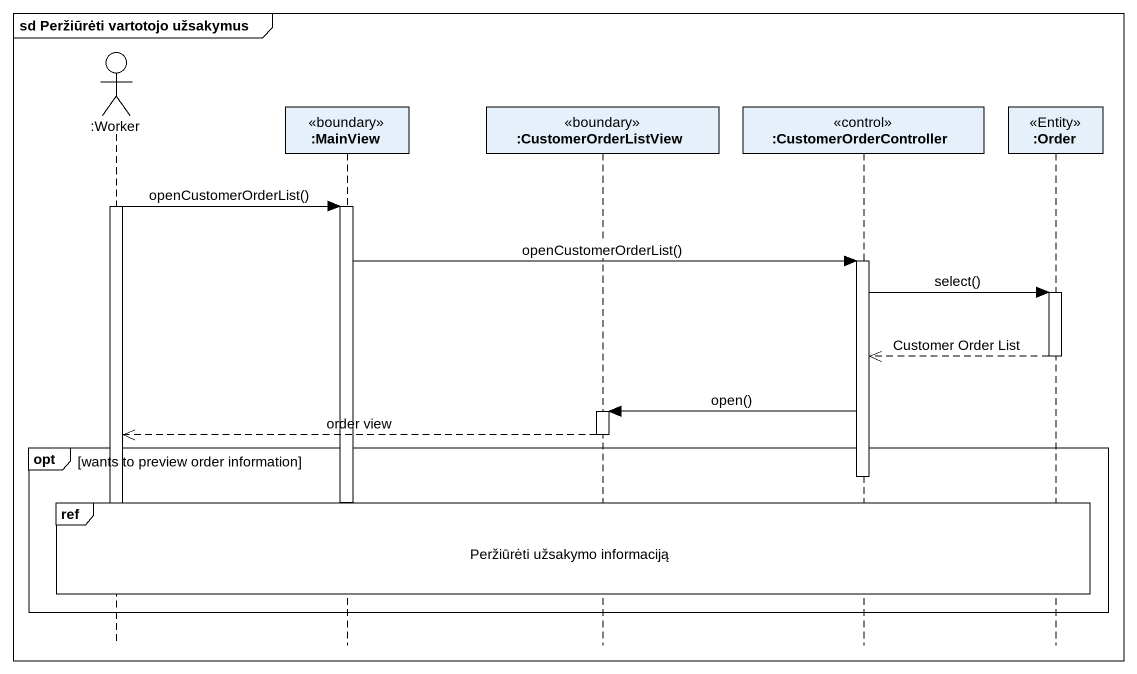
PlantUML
@startuml
mainframe sd Peržiūrėti vartotojo užsakymus
hide footbox
actor ":Worker" as Worker
participant ":MainView" as MainView <<boundary>>
participant ":CustomerOrderListView" as CustomerOrderListView <<boundary>>
participant ":CustomerOrderController" as CustomerOrderController <<control>>
participant ":Order" as Order <<Entity>>

activate Worker
Worker -> MainView : openCustomerOrderList()
activate MainView
MainView -> CustomerOrderController : openCustomerOrderList()
activate CustomerOrderController
CustomerOrderController -> Order : select()
activate Order
Order -->> CustomerOrderController : Customer Order List
deactivate Order
CustomerOrderController -> CustomerOrderListView : open()
activate CustomerOrderListView
CustomerOrderListView -->> Worker : order view
deactivate CustomerOrderListView
opt wants to preview order information
  deactivate CustomerOrderController
  ref over Worker, MainView, CustomerOrderListView, CustomerOrderController, Order : Peržiūrėti užsakymo informaciją
  deactivate MainView
  deactivate Worker
end
@enduml
